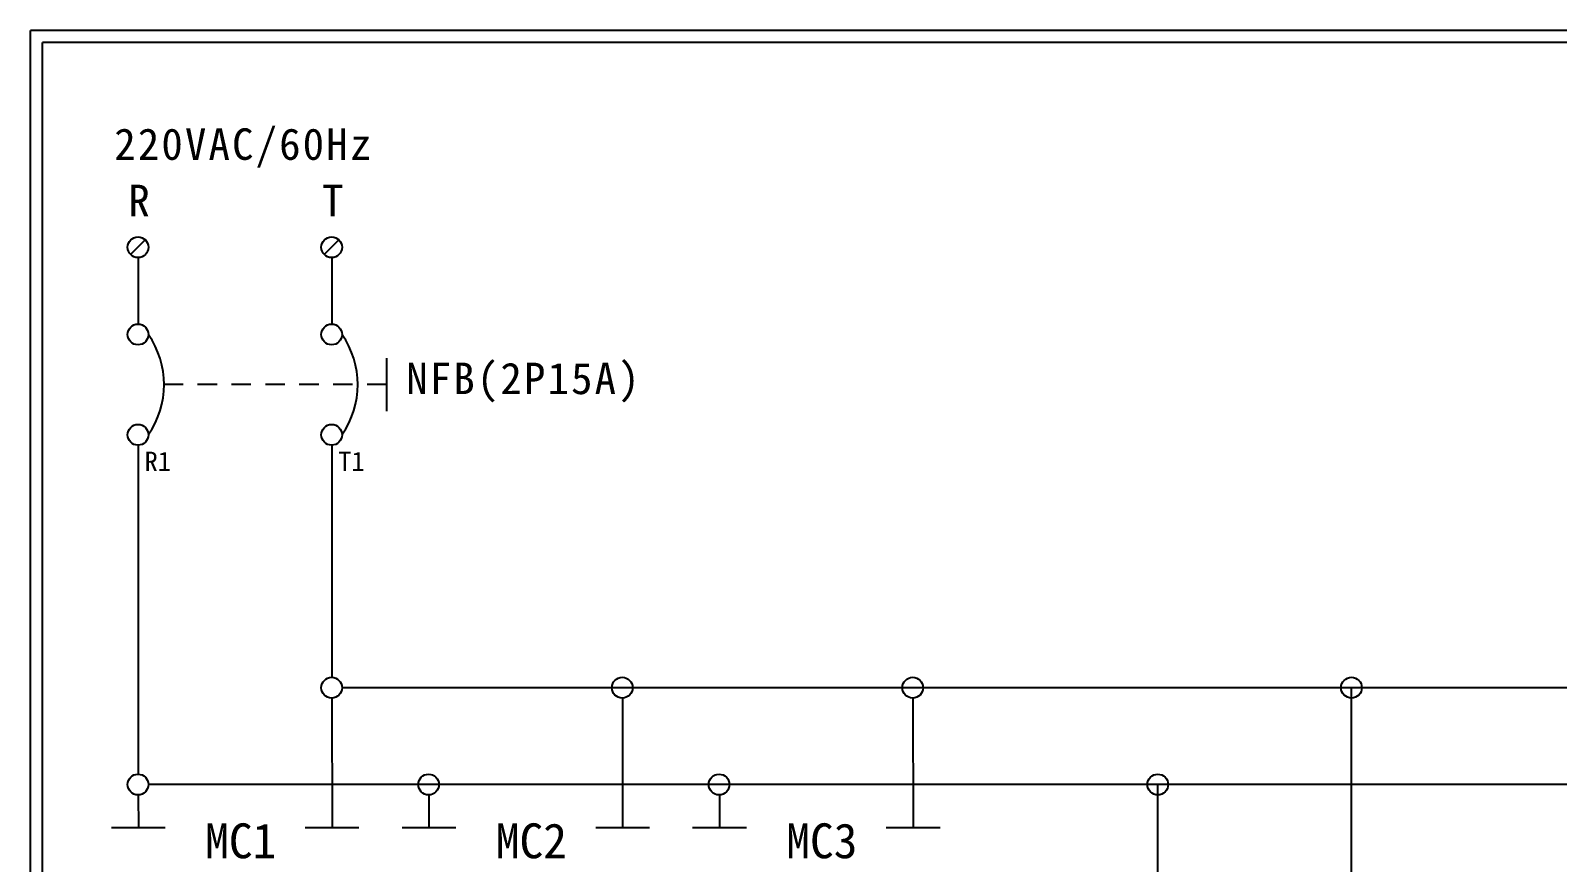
# Model space of a CAD drawing. Extents: x 10 to 297, y 3 to 207.
# Drawn here: x 10 to 167.7, y 121.1 to 207 of the extents above; entities that cross this region are included whole.
import ezdxf

# ---------------------------------------------------------------- set-up
doc = ezdxf.new("R2010")
doc.units = 0
doc.linetypes.add('HIDDEN9', pattern=[3.5, 2, -1.5])
doc.layers.get('0').update_dxf_attribs({"linetype": 'CONTINUOUS'})
doc.layers.add('圖框層', color=7, linetype='CONTINUOUS')
doc.layers.add('標尺寸層', color=3, linetype='CONTINUOUS')
doc.styles.add('STSL', font='kaiu.ttf')
doc.styles.add('標楷體', font='kaiu.ttf')

msp = doc.modelspace()

# ---------------------------------------------------------------- linework, layer by layer
for p, q in [((21.85, 185.35), (20.34, 183.83)), ((41.85, 185.35), (40.34, 183.83)), ((21.1, 164.1), (21.12, 130.19)), ((41.1, 164.1), (41.12, 140.19)), ((208.75, 139.12), (42.17, 139.12)), ((41.12, 138.05), (41.14, 124.67)), ((71.13, 138.05), (71.15, 124.67)), ((101.13, 138.05), (101.15, 124.67)), ((21.12, 128.05), (21.14, 124.67)), ((231.59, 129.12), (22.17, 129.12)), ((51.14, 128.05), (51.15, 124.67)), ((81.14, 128.05), (81.15, 124.67))]:
    msp.add_line(p, q)
at = {"color": 7, "linetype": 'HIDDEN9'}
msp.add_line((46.76, 170.41), (23.79, 170.41), dxfattribs=at)
for centre in [(21.1, 184.59), (41.1, 184.59), (21.1, 175.59), (41.1, 175.59), (21.1, 165.23), (41.1, 165.23), (41.1, 139.12), (71.11, 139.12), (101.11, 139.12), (146.42, 139.12), (21.1, 129.12), (51.11, 129.12), (81.11, 129.12), (126.42, 129.12)]:
    msp.add_circle(centre, 1.07)
at = {"color": 7}
for centre in [(14.74, 170.41), (34.74, 170.41)]:
    msp.add_arc(centre, 9.05, 325.1286, 34.8714, dxfattribs=at)
at = {"layer": '圖框層', "color": 7}
for p, q in [((297, 206.97), (10, 206.97)), ((10, 3), (10, 206.97)), ((295.75, 205.72), (11.25, 205.72)), ((11.25, 4.25), (11.25, 205.72))]:
    msp.add_line(p, q, dxfattribs=at)
at = {"layer": '標尺寸層', "color": 7}
for p, q in [((21.1, 183.52), (21.1, 176.66)), ((41.1, 183.52), (41.1, 176.66)), ((46.76, 173.14), (46.76, 167.68)), ((21.1, 164.16), (21.1, 164.1)), ((41.1, 164.16), (41.1, 164.1)), ((146.42, 115.39), (146.42, 139.12)), ((126.42, 115.39), (126.42, 129.12)), ((18.35, 124.67), (23.92, 124.67)), ((38.35, 124.67), (43.92, 124.67)), ((48.37, 124.67), (53.93, 124.67)), ((68.37, 124.67), (73.93, 124.67)), ((78.37, 124.67), (83.93, 124.67)), ((98.37, 124.67), (103.93, 124.67))]:
    msp.add_line(p, q, dxfattribs=at)

# ---------------------------------------------------------------- texts
at = {"color": 0, "char_height": 3.25, "style": '標楷體'}
for s, insert, width, attachment_point in [('\\pt6.5;{\\fDFKai-SB|b0|i0|c136|p65;\\T1.1;220VAC/60Hz}', (18.65, 196.87), 35.213, 1), ('\\pt6.5;{\\T1.1;R}', (20.1, 191.05), 2, 1), ('\\pt6.5;{\\T1.1;T}', (40.1, 191.05), 2, 1), ('\\pt6.5;{\\T1.1;NFB(2P15A)}', (60.96, 172.68), 24.6072, 2)]:
    msp.add_mtext(s, dxfattribs=dict(at, insert=insert, width=width, attachment_point=attachment_point))
at = {"layer": '圖框層', "color": 4, "style": 'STSL'}
for s, height, p in [('R1', 2, (21.78, 161.49)), ('T1', 2, (41.78, 161.49)), ('MC1', 3.6, (28.03, 121.51)), ('MC2', 3.6, (58.05, 121.51)), ('MC3', 3.6, (88.05, 121.51))]:
    msp.add_text(s, height=height, dxfattribs=at).set_placement(p)

doc.saveas('drawing.dxf')
